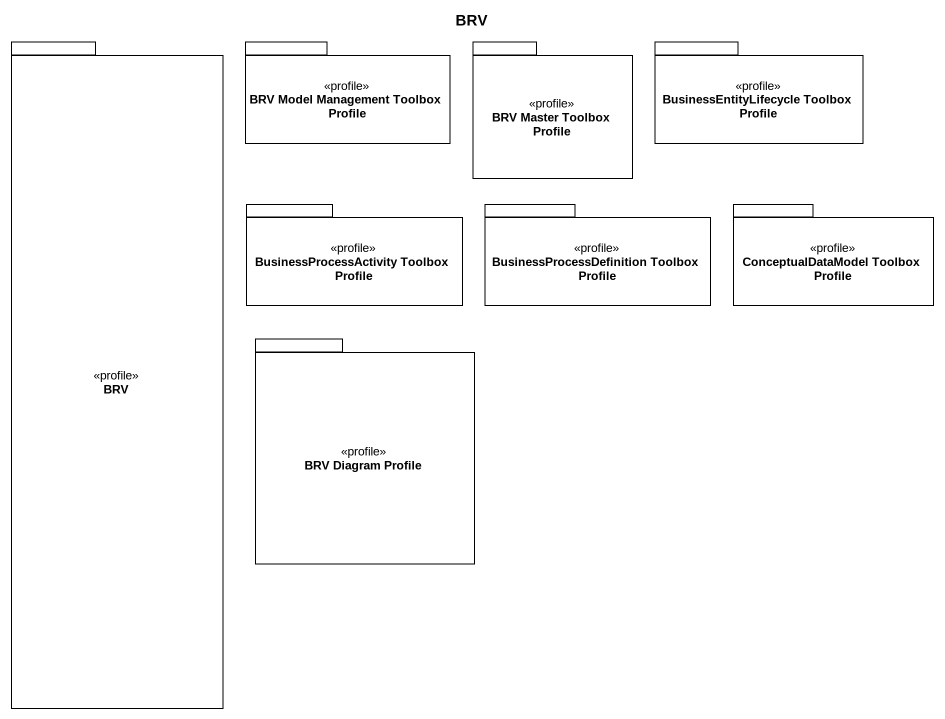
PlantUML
@startuml
title BRV
package BRV <<profile>> {
}
package "BRV Model Management Toolbox Profile" as BRV_Model_Management <<profile>> {
}
package "BRV Master Toolbox Profile" as BRV_Master_Toolbox_Profile <<profile>> {
}
package "BusinessEntityLifecycle Toolbox Profile" as BusinessEntityLifecycle <<profile>> {
}
package "BusinessProcessActivity Toolbox Profile" as BusinessProcessActivity <<profile>> {
}
package "BusinessProcessDefinition Toolbox Profile" as BusinessProcessDefinition <<profile>> {
}
package "ConceptualDataModel Toolbox Profile" as ConceptualDataModel_Toolbox <<profile>> {
}
package "BRV Diagram Profile" as BRV_Diagram_Profile <<profile>> {
}
@enduml
